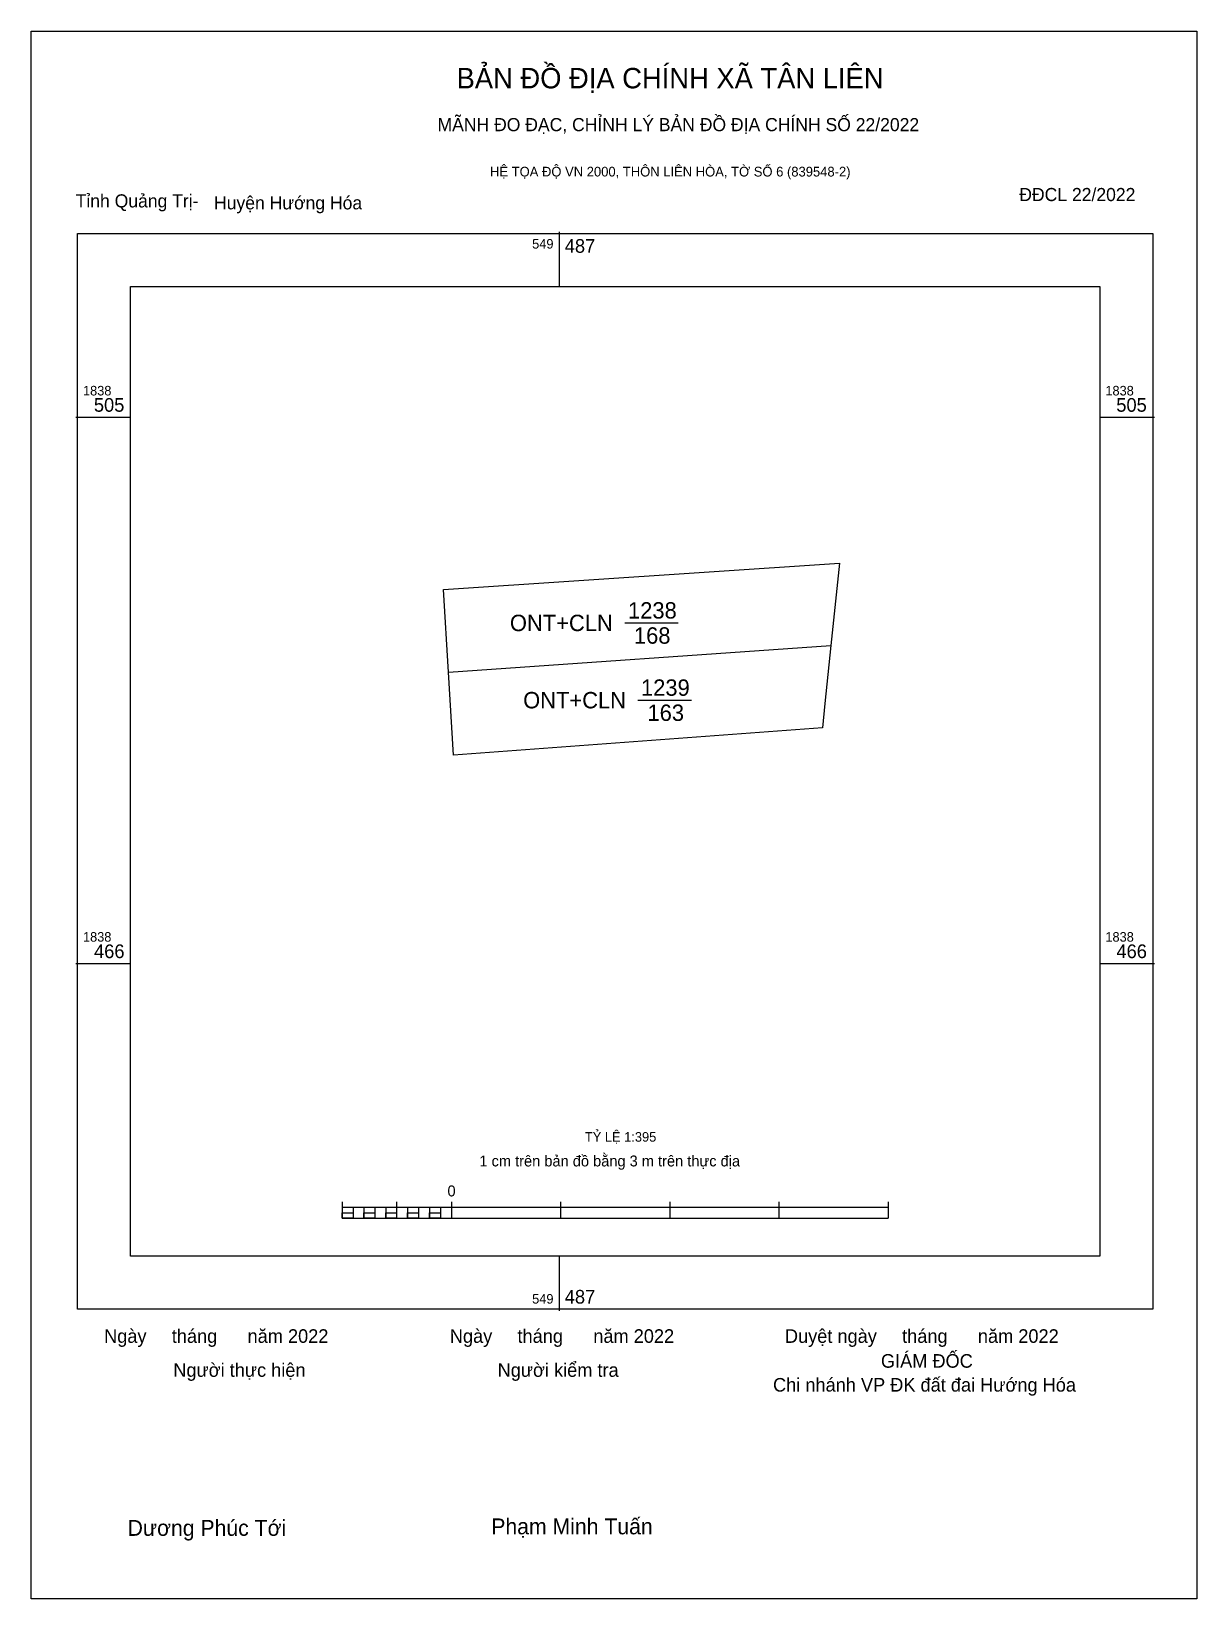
# Model space of a CAD drawing. Extents: x 549449 to 549534, y 1838420 to 1838534.
import ezdxf

# ---------------------------------------------------------------- set-up
doc = ezdxf.new("R2010")
doc.units = 0
for name, color, linetype in [('Level 10', 7, 'Continuous'), ('Level 13', 7, 'Continuous'), ('Level 15', 7, 'Continuous'), ('Level 6', 7, 'Continuous'), ('Level 60', 7, 'Continuous'), ('Level 61', 7, 'Continuous'), ('Level 62', 7, 'Continuous'), ('Level 63', 7, 'Continuous'), ('Level 9', 7, 'Continuous')]:
    doc.layers.add(name, color=color, linetype=linetype)

msp = doc.modelspace()

# ---------------------------------------------------------------- linework, layer by layer
at = {"layer": 'Level 10'}
msp.add_lwpolyline([(549506.6, 1838483.11), (549479.89, 1838481.15), (549479.53, 1838487.14), (549507.21, 1838489.08), (549506.78, 1838484.87)], close=True, dxfattribs=at)
at = {"layer": 'Level 15'}
msp.add_lwpolyline([(549449.32, 1838533.54), (549533.69, 1838533.54), (549533.69, 1838420.08), (549449.32, 1838420.08)], close=True, dxfattribs=at)
at = {"layer": 'Level 60'}
msp.add_line((549479.53, 1838487.14), (549507.21, 1838489.08), dxfattribs=at)
at = {"layer": 'Level 61'}
for p, q in [((549479.53, 1838487.14), (549507.21, 1838489.08)), ((549507.21, 1838489.08), (549506.78, 1838484.87)), ((549479.89, 1838481.15), (549479.53, 1838487.14)), ((549506.78, 1838484.87), (549506.6, 1838483.11)), ((549506.6, 1838483.11), (549479.89, 1838481.15))]:
    msp.add_line(p, q, dxfattribs=at)
msp.add_lwpolyline([(549479.53, 1838487.14), (549479.16, 1838493.13), (549507.83, 1838495.05), (549507.21, 1838489.08)], dxfattribs=at)
at = {"layer": 'Level 62'}
msp.add_lwpolyline([(549456.49, 1838515.07), (549526.69, 1838515.07), (549526.69, 1838444.87), (549456.49, 1838444.87)], close=True, dxfattribs=at)
at = {"layer": 'Level 63'}
for p, q in [((549487.54, 1838519.02), (549487.54, 1838515.07)), ((549452.54, 1838505.6), (549456.49, 1838505.6)), ((549526.69, 1838505.6), (549530.64, 1838505.6)), ((549452.54, 1838466.06), (549456.49, 1838466.06)), ((549526.69, 1838466.06), (549530.64, 1838466.06)), ((549471.82, 1838448.8), (549471.82, 1838447.62)), ((549475.77, 1838448.8), (549475.77, 1838447.62)), ((549479.73, 1838448.8), (549479.73, 1838447.62)), ((549487.64, 1838448.8), (549487.64, 1838447.62)), ((549495.55, 1838448.8), (549495.55, 1838447.62)), ((549503.45, 1838448.8), (549503.45, 1838447.62)), ((549511.36, 1838448.8), (549511.36, 1838447.62)), ((549471.82, 1838448.41), (549511.36, 1838448.41)), ((549471.82, 1838447.62), (549511.36, 1838447.62)), ((549472.61, 1838448.41), (549472.61, 1838447.62)), ((549473.4, 1838448.41), (549473.4, 1838447.62)), ((549474.19, 1838448.41), (549474.19, 1838447.62)), ((549474.98, 1838448.41), (549474.98, 1838447.62)), ((549475.77, 1838448.41), (549475.77, 1838447.62)), ((549476.56, 1838448.41), (549476.56, 1838447.62)), ((549477.36, 1838448.41), (549477.36, 1838447.62)), ((549478.15, 1838448.41), (549478.15, 1838447.62)), ((549478.94, 1838448.41), (549478.94, 1838447.62)), ((549479.73, 1838448.41), (549479.73, 1838447.62)), ((549487.54, 1838444.87), (549487.54, 1838440.92))]:
    msp.add_line(p, q, dxfattribs=at)
for points in [[(549452.66, 1838518.9), (549530.52, 1838518.9), (549530.52, 1838441.04), (549452.66, 1838441.04)], [(549471.82, 1838448.01), (549472.61, 1838448.01), (549472.61, 1838447.62), (549471.82, 1838447.62)], [(549471.82, 1838448.01), (549472.61, 1838448.01), (549472.61, 1838447.62), (549471.82, 1838447.62)], [(549473.4, 1838448.01), (549474.19, 1838448.01), (549474.19, 1838447.62), (549473.4, 1838447.62)], [(549474.98, 1838448.01), (549475.77, 1838448.01), (549475.77, 1838447.62), (549474.98, 1838447.62)], [(549476.56, 1838448.01), (549477.36, 1838448.01), (549477.36, 1838447.62), (549476.56, 1838447.62)], [(549478.15, 1838448.01), (549478.94, 1838448.01), (549478.94, 1838447.62), (549478.15, 1838447.62)]]:
    msp.add_lwpolyline(points, close=True, dxfattribs=at)
at = {"layer": 'Level 9'}
for p, q in [((549492.28, 1838490.71), (549496.16, 1838490.71)), ((549493.23, 1838485.12), (549497.12, 1838485.12))]:
    msp.add_line(p, q, dxfattribs=at)
msp.add_lwpolyline([(549479.53, 1838487.14), (549479.16, 1838493.13), (549507.83, 1838495.05), (549507.21, 1838489.08)], dxfattribs=at)

# ---------------------------------------------------------------- texts
at = {"layer": 'Level 13'}
for s, p in [('1238', (549492.52, 1838491.03)), ('ONT+CLN', (549483.97, 1838490.12)), ('168', (549492.95, 1838489.21)), ('1239', (549493.46, 1838485.44)), ('ONT+CLN', (549484.93, 1838484.53)), ('163', (549493.93, 1838483.62))]:
    msp.add_text(s, height=1.186, dxfattribs=at).set_placement(p)
at = {"layer": 'Level 6'}
msp.add_text('TỶ LỆ 1:395', height=0.6951, dxfattribs=at).set_placement((549489.4, 1838453.16))
at = {"layer": 'Level 63'}
for s, height, p in [('BẢN ĐỒ ĐỊA CHÍNH XÃ TÂN LIÊN', 1.4804, (549480.11, 1838529.41)), ('MÃNH ĐO ĐẠC, CHỈNH LÝ BẢN ĐỒ ĐỊA CHÍNH SỐ 22/2022', 0.9499, (549478.73, 1838526.31)), ('HỆ TỌA ĐỘ VN 2000, THÔN LIÊN HÒA, TỜ SỐ 6 (839548-2)', 0.7032, (549482.53, 1838523.03)), ('549', 0.692, (549485.58, 1838517.81)), ('487', 0.989, (549487.94, 1838517.51)), ('1838', 0.692, (549453.06, 1838507.18)), ('1838', 0.692, (549527.08, 1838507.18)), ('505', 0.989, (549453.85, 1838506)), ('505', 0.989, (549527.87, 1838506)), ('1838', 0.692, (549453.06, 1838467.64)), ('1838', 0.692, (549527.08, 1838467.64)), ('466', 0.989, (549453.86, 1838466.45)), ('466', 0.989, (549527.88, 1838466.45)), ('1 cm trên bản đồ bằng 3 m trên thực địa', 0.7909, (549481.76, 1838451.37)), ('0', 0.791, (549479.45, 1838449.2)), ('549', 0.692, (549485.58, 1838441.44)), ('487', 0.989, (549487.94, 1838441.44)), ('Ngày     tháng      năm 2022', 0.984, (549454.59, 1838438.6)), ('Ngày     tháng      năm 2022', 0.984, (549479.62, 1838438.6)), ('Duyệt ngày     tháng      năm 2022', 0.984, (549503.88, 1838438.6)), ('GIÁM ĐỐC', 0.984, (549510.83, 1838436.8)), ('Người thực hiện', 0.984, (549459.6, 1838436.14)), ('Người kiểm tra', 0.984, (549483.08, 1838436.14)), ('Chi nhánh VP ĐK đất đai Hướng Hóa', 0.984, (549503.02, 1838435.07)), ('Phạm Minh Tuấn', 1.1477, (549482.62, 1838424.74)), ('Dương Phúc Tới', 1.1477, (549456.29, 1838424.63))]:
    msp.add_text(s, height=height, dxfattribs=at).set_placement(p)
at = {"layer": 'Level 9'}
for s, p in [('Tỉnh Quảng Trị-', (549452.53, 1838520.79)), ('Huyện Hướng Hóa', (549462.55, 1838520.65)), ('ĐĐCL 22/2022', (549520.85, 1838521.25))]:
    msp.add_text(s, height=0.9499, dxfattribs=at).set_placement(p)

doc.saveas('drawing.dxf')
